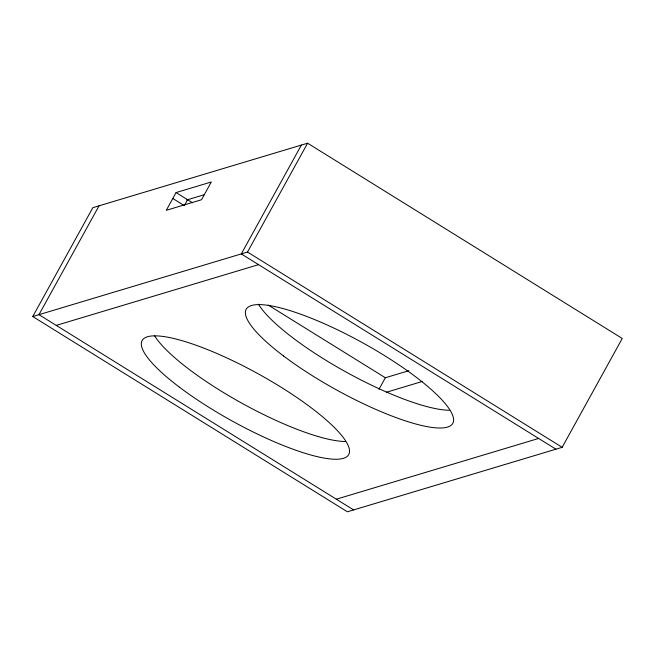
<?xml version="1.0" encoding="UTF-8"?>
<svg xmlns="http://www.w3.org/2000/svg" width="655" height="655" viewBox="0 0 655 655"><rect width="100%" height="100%" fill="white"/><g stroke="black" fill="none" stroke-linecap="round" stroke-linejoin="round"><path stroke-width="0.98" d="M32.75 316.537L92.838 207.684L307.596 143.208L622.25 338.463L562.162 447.316L347.404 511.792L32.75 316.537L247.508 252.052L307.596 143.208M99.061 205.817L38.972 314.67L353.618 509.926M176.064 192.57L166.272 210.312L201.511 199.734L211.311 181.984L176.064 192.57L192.529 202.788M184.325 205.637L187.592 199.718M301.382 145.074L241.294 253.919L555.939 449.183M378.983 389.291L385.353 377.755L408.843 370.697M186.765 199.971L204.237 194.723M56.256 325.396L258.578 264.653M386.319 392.271L422.532 381.398M336.334 499.2L538.656 438.449M172.805 198.481L183.506 205.121M247.508 252.052L562.162 447.316M268.239 305.083L385.353 377.755M345.144 441.503A117.99 26.945 28.9 0 1 240.827 402.628A117.99 26.945 28.9 0 1 154.367 335.434M449.207 410.259A117.99 26.945 28.9 0 1 344.89 371.385A117.99 26.945 28.9 0 1 258.43 304.19M179.478 387.211A117.99 26.945 28.9 0 0 348.165 455.397A117.99 26.945 28.9 0 0 208.626 350.032A117.99 26.945 28.9 0 0 179.478 387.211M283.541 355.968A117.99 26.945 28.9 0 0 452.237 424.153A117.99 26.945 28.9 0 0 312.689 318.788A117.99 26.945 28.9 0 0 283.541 355.968"/></g></svg>
